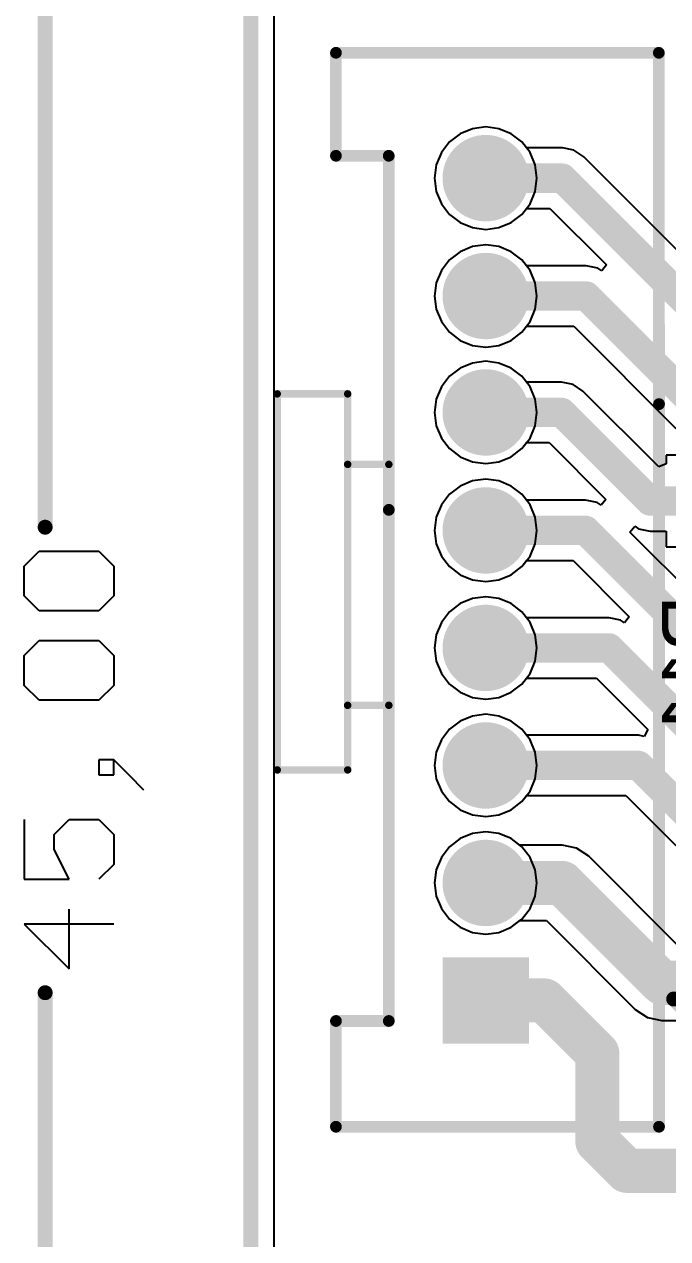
# Model space of a CAD drawing. Header units: millimetres. Extents: x 42.6 to 114.2, y 57.8 to 117.6.
# Drawn here: x 46.14 to 57.1, y 78.94 to 99.61 of the extents above; entities that cross this region are included whole.
import ezdxf

# ---------------------------------------------------------------- set-up
doc = ezdxf.new("R2010")
doc.units = ezdxf.units.MM
for name, color, linetype in [('BottomLayer', 5, 'Continuous'), ('BottomOverlay', 54, 'Continuous'), ('BottomSolder', 6, 'Continuous'), ('Mechanical1', 6, 'Continuous'), ('Mechanical21', 56, 'Continuous'), ('PadHoleLayer', 156, 'Continuous'), ('TopLayer', 1, 'Continuous'), ('TopOverlay', 2, 'Continuous'), ('TopSolder', 216, 'Continuous')]:
    doc.layers.add(name, color=color, linetype=linetype)

# ---------------------------------------------------------------- blocks, each defined once
blk = doc.blocks.new('35362_0850_1352')
at = {"layer": 'BottomLayer', "const_width": 0.6095999999999999}
for points in [[(-14.3002, 0, 1), (-13.6906, 0, 1)], [(-12.2936, 0, 1), (-11.684, 0, 1)], [(-10.3124, 0, 1), (-9.7028, 0, 1)], [(-8.30453, 0, 1), (-7.694929999999999, 0, 1)], [(-6.30470418, 0, 1), (-5.69510418, 0, 1)], [(-4.30445418, 0, 1), (-3.69485418, 0, 1)], [(-2.30462582, 0, 1), (-1.69502582, 0, 1)]]:
    blk.add_lwpolyline(points, format="xyb", close=True, dxfattribs=at)
at = {"layer": 'BottomLayer'}
blk.add_solid([(-0.6095999999999999, -0.6095999999999999), (0.6095999999999999, -0.6095999999999999), (-0.6095999999999999, 0.6095999999999999), (0.6095999999999999, 0.6095999999999999)], dxfattribs=at)
at = {"layer": 'BottomSolder', "const_width": 0.7357516399999999}
for points in [[(-14.36327582, 0, 1), (-13.62752418, 0, 1)], [(-12.35667582, 0, 1), (-11.62092418, 0, 1)], [(-10.37547582, 0, 1), (-9.63972418, 0, 1)], [(-8.36760582, 0, 1), (-7.631854179999999, 0, 1)], [(-6.36778, 0, 1), (-5.63202836, 0, 1)], [(-4.367529999999999, 0, 1), (-3.63177836, 0, 1)], [(-2.36770164, 0, 1), (-1.63195, 0, 1)]]:
    blk.add_lwpolyline(points, format="xyb", close=True, dxfattribs=at)
at = {"layer": 'BottomSolder'}
blk.add_solid([(-0.7357516399999999, -0.7357516399999999), (0.7357516399999999, -0.7357516399999999), (-0.7357516399999999, 0.7357516399999999), (0.7357516399999999, 0.7357516399999999)], dxfattribs=at)
at = {"layer": 'PadHoleLayer', "const_width": 0.3999992}
for points in [[(-14.1953996, 0, 1), (-13.7954004, 0, 1)], [(-12.1887996, 0, 1), (-11.7888004, 0, 1)], [(-10.2075996, 0, 1), (-9.8076004, 0, 1)], [(-8.1997296, 0, 1), (-7.7997304, 0, 1)], [(-6.19990378, 0, 1), (-5.79990458, 0, 1)], [(-4.199653779999999, 0, 1), (-3.79965458, 0, 1)], [(-2.19982542, 0, 1), (-1.79982622, 0, 1)], [(-0.1999996, 0, 1), (0.1999996, 0, 1)]]:
    blk.add_lwpolyline(points, format="xyb", close=True, dxfattribs=at)
at = {"layer": 'TopLayer', "const_width": 0.6095999999999999}
for points in [[(-14.3002, 0, 1), (-13.6906, 0, 1)], [(-12.2936, 0, 1), (-11.684, 0, 1)], [(-10.3124, 0, 1), (-9.7028, 0, 1)], [(-8.30453, 0, 1), (-7.694929999999999, 0, 1)], [(-6.30470418, 0, 1), (-5.69510418, 0, 1)], [(-4.30445418, 0, 1), (-3.69485418, 0, 1)], [(-2.30462582, 0, 1), (-1.69502582, 0, 1)]]:
    blk.add_lwpolyline(points, format="xyb", close=True, dxfattribs=at)
at = {"layer": 'TopLayer'}
blk.add_solid([(-0.6095999999999999, -0.6095999999999999), (0.6095999999999999, -0.6095999999999999), (-0.6095999999999999, 0.6095999999999999), (0.6095999999999999, 0.6095999999999999)], dxfattribs=at)
at = {"layer": 'TopOverlay'}
for points, const_width in [([(-0.02500376, 3.19999868), (-1.0250043, 4.19999922)], 0.254), ([(0.9749967799999999, 4.19999922), (-1.0250043, 4.19999922)], 0.254), ([(-0.02500376, 3.19999868), (0.9749967799999999, 4.19999922)], 0.254), ([(-16.129, 2.9464), (-10.14984, 2.94978582)], 0.19981418), ([(-16.129, -2.54973582), (-16.129, 2.9464)], 0.19981418), ([(2.14968582, 2.94978582), (-10.14984, 2.94978582)], 0.19981418), ([(2.14968582, -2.54973582), (2.14968582, 2.94978582)], 0.19981418), ([(-14.3764, -1.651), (-8.34982582, -1.64973)], 0.19981418), ([(-14.3764, -2.54973582), (-14.3764, -1.651)], 0.19981418), ([(-9.123255819999999, -2.34992418), (-9.123255819999999, -1.64973)], 0.127), ([(-5.02327418, -1.64973), (-9.123255819999999, -1.64973)], 0.127), ([(0.34967418, -1.64973), (-8.34982582, -1.64973)], 0.19981418), ([(-5.02327418, -2.34992418), (-5.02327418, -1.64973)], 0.127), ([(0.34967418, -2.54973582), (0.34967418, -1.64973)], 0.19981418), ([(-14.3764, -2.54973582), (-16.129, -2.54973582)], 0.19981418), ([(-10.32383, -3.54965), (-10.32383, -2.34992418)], 0.127), ([(-3.92387582, -2.34992418), (-10.32383, -2.34992418)], 0.127), ([(-5.02327418, -2.34992418), (-9.123255819999999, -2.34992418)], 0.127), ([(-3.92387582, -3.54965), (-3.92387582, -2.34992418)], 0.127), ([(2.14968582, -2.54973582), (0.34967418, -2.54973582)], 0.19981418), ([(-3.92387582, -3.54965), (-10.32383, -3.54965)], 0.127)]:
    blk.add_lwpolyline(points, dxfattribs=dict(at, const_width=const_width))
for points, const_width in [([(-1.0885043, 4.19999922, 1), (-0.9615043, 4.19999922, 1)], 0.127), ([(-1.0885043, 4.19999922, 1), (-0.9615043, 4.19999922, 1)], 0.127), ([(0.9114967799999999, 4.19999922, 1), (1.03849678, 4.19999922, 1)], 0.127), ([(0.9114967799999999, 4.19999922, 1), (1.03849678, 4.19999922, 1)], 0.127), ([(-0.08850376, 3.19999868, 1), (0.03849624, 3.19999868, 1)], 0.127), ([(-0.08850376, 3.19999868, 1), (0.03849624, 3.19999868, 1)], 0.127), ([(-16.17895418, 2.9464, 1), (-16.07904582, 2.9464, 1)], 0.09990581999999999), ([(-16.17895418, 2.9464, 1), (-16.07904582, 2.9464, 1)], 0.09990581999999999), ([(-10.19979418, 2.94978582, 1), (-10.09988582, 2.94978582, 1)], 0.09990581999999999), ([(-10.19979418, 2.94978582, 1), (-10.09988582, 2.94978582, 1)], 0.09990581999999999), ([(2.09973164, 2.94978582, 1), (2.19964, 2.94978582, 1)], 0.09990581999999999), ([(2.09973164, 2.94978582, 1), (2.19964, 2.94978582, 1)], 0.09990581999999999), ([(-14.42635418, -1.651, 1), (-14.32644582, -1.651, 1)], 0.09990581999999999), ([(-14.42635418, -1.651, 1), (-14.32644582, -1.651, 1)], 0.09990581999999999), ([(-9.15500582, -1.64973, 1), (-9.09150582, -1.64973, 1)], 0.0635), ([(-9.15500582, -1.64973, 1), (-9.09150582, -1.64973, 1)], 0.0635), ([(-8.39978, -1.64973, 1), (-8.29987164, -1.64973, 1)], 0.09990581999999999), ([(-8.39978, -1.64973, 1), (-8.29987164, -1.64973, 1)], 0.09990581999999999), ([(-5.055024179999999, -1.64973, 1), (-4.99152418, -1.64973, 1)], 0.0635), ([(-5.055024179999999, -1.64973, 1), (-4.99152418, -1.64973, 1)], 0.0635), ([(0.29972, -1.64973, 1), (0.39962836, -1.64973, 1)], 0.09990581999999999), ([(0.29972, -1.64973, 1), (0.39962836, -1.64973, 1)], 0.09990581999999999), ([(-16.17895418, -2.54973582, 1), (-16.07904582, -2.54973582, 1)], 0.09990581999999999), ([(-16.17895418, -2.54973582, 1), (-16.07904582, -2.54973582, 1)], 0.09990581999999999), ([(-14.42635418, -2.54973582, 1), (-14.32644582, -2.54973582, 1)], 0.09990581999999999), ([(-14.42635418, -2.54973582, 1), (-14.32644582, -2.54973582, 1)], 0.09990581999999999), ([(-10.35558, -2.34992418, 1), (-10.29208, -2.34992418, 1)], 0.0635), ([(-10.35558, -2.34992418, 1), (-10.29208, -2.34992418, 1)], 0.0635), ([(-9.15500582, -2.34992418, 1), (-9.09150582, -2.34992418, 1)], 0.0635), ([(-9.15500582, -2.34992418, 1), (-9.09150582, -2.34992418, 1)], 0.0635), ([(-5.055024179999999, -2.34992418, 1), (-4.99152418, -2.34992418, 1)], 0.0635), ([(-5.055024179999999, -2.34992418, 1), (-4.99152418, -2.34992418, 1)], 0.0635), ([(-3.95562582, -2.34992418, 1), (-3.89212582, -2.34992418, 1)], 0.0635), ([(-3.95562582, -2.34992418, 1), (-3.89212582, -2.34992418, 1)], 0.0635), ([(0.29972, -2.54973582, 1), (0.39962836, -2.54973582, 1)], 0.09990581999999999), ([(0.29972, -2.54973582, 1), (0.39962836, -2.54973582, 1)], 0.09990581999999999), ([(2.09973164, -2.54973582, 1), (2.19964, -2.54973582, 1)], 0.09990581999999999), ([(2.09973164, -2.54973582, 1), (2.19964, -2.54973582, 1)], 0.09990581999999999), ([(-10.35558, -3.54965, 1), (-10.29208, -3.54965, 1)], 0.0635), ([(-10.35558, -3.54965, 1), (-10.29208, -3.54965, 1)], 0.0635), ([(-3.95562582, -3.54965, 1), (-3.89212582, -3.54965, 1)], 0.0635), ([(-3.95562582, -3.54965, 1), (-3.89212582, -3.54965, 1)], 0.0635)]:
    blk.add_lwpolyline(points, format="xyb", close=True, dxfattribs=dict(at, const_width=const_width))
at = {"layer": 'TopSolder', "const_width": 0.7357516399999999}
for points in [[(-14.36327582, 0, 1), (-13.62752418, 0, 1)], [(-12.35667582, 0, 1), (-11.62092418, 0, 1)], [(-10.37547582, 0, 1), (-9.63972418, 0, 1)], [(-8.36760582, 0, 1), (-7.631854179999999, 0, 1)], [(-6.36778, 0, 1), (-5.63202836, 0, 1)], [(-4.367529999999999, 0, 1), (-3.63177836, 0, 1)], [(-2.36770164, 0, 1), (-1.63195, 0, 1)]]:
    blk.add_lwpolyline(points, format="xyb", close=True, dxfattribs=at)
at = {"layer": 'TopSolder'}
blk.add_solid([(-0.7357516399999999, -0.7357516399999999), (0.7357516399999999, -0.7357516399999999), (-0.7357516399999999, 0.7357516399999999), (0.7357516399999999, 0.7357516399999999)], dxfattribs=at)

msp = doc.modelspace()

# ---------------------------------------------------------------- linework, layer by layer
at = {"layer": 'BottomLayer'}
for p, q in [((50.39999826, 75.69999338), (50.39999826, 104.39999186)), ((53.77455336, 97.8370408), (53.56447249999999, 97.75002294)), ((53.99999868, 97.86672069999999), (53.77455336, 97.8370408)), ((54.225444, 97.8370408), (53.99999868, 97.86672069999999)), ((54.43552485999999, 97.75002294), (54.225444, 97.8370408)), ((53.38407153999999, 97.61159547999999), (53.24564408, 97.43119451999999)), ((53.56447249999999, 97.75002294), (53.38407153999999, 97.61159547999999)), ((54.61592581999999, 97.61159547999999), (54.43552485999999, 97.75002294)), ((54.75435328, 97.43119451999999), (54.61592581999999, 97.61159547999999)), ((53.24564408, 97.43119451999999), (53.15862622, 97.22111366)), ((54.84137114, 97.22111366), (54.75435328, 97.43119451999999)), ((53.15862622, 97.22111366), (53.12894632, 96.99566834)), ((54.87105104, 96.99566834), (54.84137114, 97.22111366)), ((53.12894632, 96.99566834), (53.15862622, 96.77022301999999)), ((54.84137114, 96.77022301999999), (54.87105104, 96.99566834)), ((53.15862622, 96.77022301999999), (53.24564408, 96.56014216)), ((54.75435328, 96.56014216), (54.84137114, 96.77022301999999)), ((53.24564408, 96.56014216), (53.38407153999999, 96.3797412)), ((54.61592581999999, 96.3797412), (54.75435328, 96.56014216)), ((53.38407153999999, 96.3797412), (53.56447249999999, 96.24131374)), ((54.43552485999999, 96.24131374), (54.61592581999999, 96.3797412)), ((53.56447249999999, 96.24131374), (53.77455336, 96.15429587999999)), ((53.77455336, 96.15429587999999), (53.99999868, 96.12461598)), ((53.99999868, 96.12461598), (54.225444, 96.15429587999999)), ((54.225444, 96.15429587999999), (54.43552485999999, 96.24131374)), ((53.56447249999999, 95.74342293999999), (53.38407153999999, 95.60499548)), ((53.77455336, 95.83044079999999), (53.56447249999999, 95.74342293999999)), ((53.99999868, 95.8601207), (53.77455336, 95.83044079999999)), ((54.225444, 95.83044079999999), (53.99999868, 95.8601207)), ((54.43552485999999, 95.74342293999999), (54.225444, 95.83044079999999)), ((54.61592581999999, 95.60499548), (54.43552485999999, 95.74342293999999)), ((53.38407153999999, 95.60499548), (53.24564408, 95.42459452)), ((54.75435328, 95.42459452), (54.61592581999999, 95.60499548)), ((53.24564408, 95.42459452), (53.15862622, 95.21451366)), ((54.84137114, 95.21451366), (54.75435328, 95.42459452)), ((53.15862622, 95.21451366), (53.12894632, 94.98906833999999)), ((54.87105104, 94.98906833999999), (54.84137114, 95.21451366)), ((53.12894632, 94.98906833999999), (53.15862622, 94.76362302)), ((54.84137114, 94.76362302), (54.87105104, 94.98906833999999)), ((53.15862622, 94.76362302), (53.24564408, 94.55354215999999)), ((54.75435328, 94.55354215999999), (54.84137114, 94.76362302)), ((53.24564408, 94.55354215999999), (53.38407153999999, 94.37314119999999)), ((54.61592581999999, 94.37314119999999), (54.75435328, 94.55354215999999)), ((53.38407153999999, 94.37314119999999), (53.56447249999999, 94.23471373999999)), ((54.43552485999999, 94.23471373999999), (54.61592581999999, 94.37314119999999)), ((53.56447249999999, 94.23471373999999), (53.77455336, 94.14769588)), ((53.77455336, 94.14769588), (53.99999868, 94.11801598)), ((53.99999868, 94.11801598), (54.225444, 94.14769588)), ((54.225444, 94.14769588), (54.43552485999999, 94.23471373999999)), ((53.77455336, 93.84924079999999), (53.56447249999999, 93.76222294)), ((53.99999868, 93.8789207), (53.77455336, 93.84924079999999)), ((54.225444, 93.84924079999999), (53.99999868, 93.8789207)), ((54.43552485999999, 93.76222294), (54.225444, 93.84924079999999)), ((53.56447249999999, 93.76222294), (53.38407153999999, 93.62379548)), ((54.61592581999999, 93.62379548), (54.43552485999999, 93.76222294)), ((53.24564408, 93.44339452), (53.15862622, 93.23331366)), ((53.38407153999999, 93.62379548), (53.24564408, 93.44339452)), ((54.75435328, 93.44339452), (54.61592581999999, 93.62379548)), ((54.84137114, 93.23331366), (54.75435328, 93.44339452)), ((53.15862622, 93.23331366), (53.12894632, 93.00786834)), ((54.87105104, 93.00786834), (54.84137114, 93.23331366)), ((53.12894632, 93.00786834), (53.15862622, 92.78242302)), ((54.84137114, 92.78242302), (54.87105104, 93.00786834)), ((53.15862622, 92.78242302), (53.24564408, 92.57234215999999)), ((54.75435328, 92.57234215999999), (54.84137114, 92.78242302)), ((53.24564408, 92.57234215999999), (53.38407153999999, 92.39194119999999)), ((54.61592581999999, 92.39194119999999), (54.75435328, 92.57234215999999)), ((53.38407153999999, 92.39194119999999), (53.56447249999999, 92.25351373999999)), ((53.56447249999999, 92.25351373999999), (53.77455336, 92.16649588)), ((54.225444, 92.16649588), (54.43552485999999, 92.25351373999999)), ((54.43552485999999, 92.25351373999999), (54.61592581999999, 92.39194119999999)), ((53.77455336, 92.16649588), (53.99999868, 92.13681598)), ((53.99999868, 92.13681598), (54.225444, 92.16649588)), ((53.77455336, 91.84137079999999), (53.56447249999999, 91.75435293999999)), ((53.99999868, 91.8710507), (53.77455336, 91.84137079999999)), ((54.225444, 91.84137079999999), (53.99999868, 91.8710507)), ((54.43552485999999, 91.75435293999999), (54.225444, 91.84137079999999)), ((53.38407153999999, 91.61592548), (53.24564408, 91.43552452)), ((53.56447249999999, 91.75435293999999), (53.38407153999999, 91.61592548)), ((54.61592581999999, 91.61592548), (54.43552485999999, 91.75435293999999)), ((54.75435328, 91.43552452), (54.61592581999999, 91.61592548)), ((53.24564408, 91.43552452), (53.15862622, 91.22544366)), ((54.84137114, 91.22544366), (54.75435328, 91.43552452)), ((53.15862622, 91.22544366), (53.12894632, 90.99999833999999)), ((54.87105104, 90.99999833999999), (54.84137114, 91.22544366)), ((53.12894632, 90.99999833999999), (53.15862622, 90.77455302)), ((54.84137114, 90.77455302), (54.87105104, 90.99999833999999)), ((53.15862622, 90.77455302), (53.24564408, 90.56447216)), ((54.75435328, 90.56447216), (54.84137114, 90.77455302)), ((53.24564408, 90.56447216), (53.38407153999999, 90.3840712)), ((54.61592581999999, 90.3840712), (54.75435328, 90.56447216)), ((53.38407153999999, 90.3840712), (53.56447249999999, 90.24564373999999)), ((54.43552485999999, 90.24564373999999), (54.61592581999999, 90.3840712)), ((53.56447249999999, 90.24564373999999), (53.77455336, 90.15862587999999)), ((53.77455336, 90.15862587999999), (53.99999868, 90.12894598)), ((53.99999868, 90.12894598), (54.225444, 90.15862587999999)), ((54.225444, 90.15862587999999), (54.43552485999999, 90.24564373999999)), ((53.56447249999999, 89.75452711999999), (53.38407153999999, 89.61609965999999)), ((53.77455336, 89.84154498), (53.56447249999999, 89.75452711999999)), ((53.99999868, 89.87122488), (53.77455336, 89.84154498)), ((54.225444, 89.84154498), (53.99999868, 89.87122488)), ((54.43552485999999, 89.75452711999999), (54.225444, 89.84154498)), ((54.61592581999999, 89.61609965999999), (54.43552485999999, 89.75452711999999)), ((53.38407153999999, 89.61609965999999), (53.24564408, 89.43569869999999)), ((54.75435328, 89.43569869999999), (54.61592581999999, 89.61609965999999)), ((53.24564408, 89.43569869999999), (53.15862622, 89.22561784)), ((54.84137114, 89.22561784), (54.75435328, 89.43569869999999)), ((53.15862622, 89.22561784), (53.12894632, 89.00017251999999)), ((54.87105104, 89.00017251999999), (54.84137114, 89.22561784)), ((53.12894632, 89.00017251999999), (53.15862622, 88.7747272)), ((54.84137114, 88.7747272), (54.87105104, 89.00017251999999)), ((53.15862622, 88.7747272), (53.24564408, 88.56464634)), ((54.75435328, 88.56464634), (54.84137114, 88.7747272)), ((53.24564408, 88.56464634), (53.38407153999999, 88.38424538)), ((54.61592581999999, 88.38424538), (54.75435328, 88.56464634)), ((53.38407153999999, 88.38424538), (53.56447249999999, 88.24581792)), ((54.43552485999999, 88.24581792), (54.61592581999999, 88.38424538)), ((53.56447249999999, 88.24581792), (53.77455336, 88.15880005999999)), ((53.77455336, 88.15880005999999), (53.99999868, 88.12912016)), ((53.99999868, 88.12912016), (54.225444, 88.15880005999999)), ((54.225444, 88.15880005999999), (54.43552485999999, 88.24581792)), ((53.99999868, 87.87097487999999), (53.77455336, 87.84129498)), ((54.225444, 87.84129498), (53.99999868, 87.87097487999999)), ((53.56447249999999, 87.75427712), (53.38407153999999, 87.61584966)), ((53.77455336, 87.84129498), (53.56447249999999, 87.75427712)), ((54.43552485999999, 87.75427712), (54.225444, 87.84129498)), ((54.61592581999999, 87.61584966), (54.43552485999999, 87.75427712)), ((53.24564408, 87.4354487), (53.15862622, 87.22536783999999)), ((53.38407153999999, 87.61584966), (53.24564408, 87.4354487)), ((54.75435328, 87.4354487), (54.61592581999999, 87.61584966)), ((54.84137114, 87.22536783999999), (54.75435328, 87.4354487)), ((53.15862622, 87.22536783999999), (53.12894632, 86.99992252)), ((54.87105104, 86.99992252), (54.84137114, 87.22536783999999)), ((53.12894632, 86.99992252), (53.15862622, 86.77447719999999)), ((54.84137114, 86.77447719999999), (54.87105104, 86.99992252)), ((53.15862622, 86.77447719999999), (53.24564408, 86.56439634)), ((54.75435328, 86.56439634), (54.84137114, 86.77447719999999)), ((53.24564408, 86.56439634), (53.38407153999999, 86.38399538)), ((54.61592581999999, 86.38399538), (54.75435328, 86.56439634)), ((53.38407153999999, 86.38399538), (53.56447249999999, 86.24556792)), ((53.56447249999999, 86.24556792), (53.77455336, 86.15855006)), ((54.225444, 86.15855006), (54.43552485999999, 86.24556792)), ((54.43552485999999, 86.24556792), (54.61592581999999, 86.38399538)), ((53.77455336, 86.15855006), (53.99999868, 86.12887015999999)), ((53.99999868, 86.12887015999999), (54.225444, 86.15855006)), ((53.77455336, 85.84146661999999), (53.56447249999999, 85.75444875999999)), ((53.99999868, 85.87114652), (53.77455336, 85.84146661999999)), ((54.225444, 85.84146661999999), (53.99999868, 85.87114652)), ((54.43552485999999, 85.75444875999999), (54.225444, 85.84146661999999)), ((53.38407153999999, 85.6160213), (53.24564408, 85.43562034)), ((53.56447249999999, 85.75444875999999), (53.38407153999999, 85.6160213)), ((54.61592581999999, 85.6160213), (54.43552485999999, 85.75444875999999)), ((54.75435328, 85.43562034), (54.61592581999999, 85.6160213)), ((53.24564408, 85.43562034), (53.15862622, 85.22553948)), ((54.84137114, 85.22553948), (54.75435328, 85.43562034)), ((53.15862622, 85.22553948), (53.12894632, 85.00009415999999)), ((54.87105104, 85.00009415999999), (54.84137114, 85.22553948)), ((53.12894632, 85.00009415999999), (53.15862622, 84.77464884)), ((54.84137114, 84.77464884), (54.87105104, 85.00009415999999)), ((53.15862622, 84.77464884), (53.24564408, 84.56456797999999)), ((54.75435328, 84.56456797999999), (54.84137114, 84.77464884)), ((53.24564408, 84.56456797999999), (53.38407153999999, 84.38416701999999)), ((54.61592581999999, 84.38416701999999), (54.75435328, 84.56456797999999)), ((53.38407153999999, 84.38416701999999), (53.56447249999999, 84.24573955999999)), ((54.43552485999999, 84.24573955999999), (54.61592581999999, 84.38416701999999)), ((53.56447249999999, 84.24573955999999), (53.77455336, 84.1587217)), ((53.77455336, 84.1587217), (53.99999868, 84.1290418)), ((53.99999868, 84.1290418), (54.225444, 84.1587217)), ((54.225444, 84.1587217), (54.43552485999999, 84.24573955999999))]:
    msp.add_line(p, q, dxfattribs=at)
at = {"layer": 'Mechanical1', "const_width": 0.254}
msp.add_lwpolyline([(49.99999906, 64.99999953999999), (49.99999906, 114.9999986)], dxfattribs=at)
at = {"layer": 'Mechanical21'}
for p, q in [((46.144561, 90.39453092), (46.39847972, 90.64844964)), ((46.39847972, 90.64844964), (47.41414952, 90.64844964)), ((47.41414952, 90.64844964), (47.66806824, 90.39453092)), ((46.144561, 89.88669601999999), (46.144561, 90.39453092)), ((47.66806824, 90.39453092), (47.66806824, 89.88669601999999)), ((46.39847972, 89.6327773), (46.144561, 89.88669601999999)), ((47.66806824, 89.88669601999999), (47.41414952, 89.6327773)), ((47.41414952, 89.6327773), (46.39847972, 89.6327773)), ((46.144561, 88.87102368), (46.39847972, 89.1249424)), ((46.39847972, 89.1249424), (47.41414952, 89.1249424)), ((47.41414952, 89.1249424), (47.66806824, 88.87102368)), ((46.144561, 88.36318878), (46.144561, 88.87102368)), ((47.66806824, 88.87102368), (47.66806824, 88.36318878)), ((46.39847972, 88.10927006), (46.144561, 88.36318878)), ((47.66806824, 88.36318878), (47.41414952, 88.10927006)), ((47.41414952, 88.10927006), (46.39847972, 88.10927006)), ((47.66806824, 87.09359771999999), (47.41414952, 87.09359771999999)), ((47.41414952, 87.09359771999999), (47.41414952, 86.83968154)), ((47.92198696, 86.83968154), (47.66806824, 87.09359771999999)), ((47.66806824, 86.83968154), (47.66806824, 87.09359771999999)), ((47.66806824, 87.09359771999999), (47.92198696, 86.83968154)), ((47.41414952, 86.83968154), (47.66806824, 86.83968154)), ((47.92198696, 86.83968154), (48.17590314, 86.58576282)), ((46.144561, 86.07792792), (46.144561, 85.06225558)), ((46.65239589999999, 85.82400919999999), (46.90631462, 86.07792792)), ((46.90631462, 86.07792792), (47.41414952, 86.07792792)), ((47.41414952, 86.07792792), (47.66806824, 85.82400919999999)), ((46.65239589999999, 85.57009047999999), (46.65239589999999, 85.82400919999999)), ((47.66806824, 85.82400919999999), (47.66806824, 85.3161743)), ((46.90631462, 85.06225558), (46.65239589999999, 85.57009047999999)), ((47.66806824, 85.3161743), (47.41414952, 85.06225558)), ((46.144561, 85.06225558), (46.90631462, 85.06225558)), ((46.90631462, 83.53874834), (46.90631462, 84.55442067999999)), ((47.66806824, 84.30050195999999), (46.144561, 84.30050195999999)), ((46.144561, 84.30050195999999), (46.90631462, 83.53874834))]:
    msp.add_line(p, q, dxfattribs=at)
at = {"layer": 'Mechanical21', "const_width": 0.254}
for points in [[(46.49999844, 91.05484964), (46.49999844, 109.99999844)], [(46.49999844, 64.99999953999999), (46.49999844, 83.13234834)]]:
    msp.add_lwpolyline(points, dxfattribs=at)
at = {"layer": 'Mechanical21', "const_width": 0.127}
for points in [[(46.43649843999999, 91.05484964, 1), (46.56349844, 91.05484964, 1)], [(46.43649843999999, 83.13234834, 1), (46.56349844, 83.13234834, 1)]]:
    msp.add_lwpolyline(points, format="xyb", close=True, dxfattribs=at)
at = {"layer": 'TopLayer'}
for p, q in [((50.39999826, 75.69999845999999), (50.39999826, 104.39999948)), ((53.77455336, 97.8370408), (53.56447249999999, 97.75002294)), ((53.99999868, 97.86672069999999), (53.77455336, 97.8370408)), ((54.225444, 97.8370408), (53.99999868, 97.86672069999999)), ((54.43552485999999, 97.75002294), (54.225444, 97.8370408)), ((53.38407153999999, 97.61159547999999), (53.24564408, 97.43119451999999)), ((53.56447249999999, 97.75002294), (53.38407153999999, 97.61159547999999)), ((54.61592581999999, 97.61159547999999), (54.43552485999999, 97.75002294)), ((54.69423656, 97.50954082), (54.61592581999999, 97.61159547999999)), ((53.24564408, 97.43119451999999), (53.15862622, 97.22111366)), ((55.30433186, 97.50954082), (54.69423656, 97.50954082)), ((55.50098374, 97.47042481999999), (55.30433186, 97.50954082)), ((55.6676941, 97.35903058), (55.50098374, 97.47042481999999)), ((57.71285638, 95.31387083999999), (55.6676941, 97.35903058)), ((53.15862622, 97.22111366), (53.12894632, 96.99566834)), ((53.12894632, 96.99566834), (53.15862622, 96.77022301999999)), ((53.15862622, 96.77022301999999), (53.24564408, 96.56014216)), ((53.24564408, 96.56014216), (53.38407153999999, 96.3797412)), ((53.38407153999999, 96.3797412), (53.56447249999999, 96.24131374)), ((54.43552485999999, 96.24131374), (54.61592581999999, 96.3797412)), ((54.61592581999999, 96.3797412), (54.69423656, 96.48179585999999)), ((54.69423656, 96.48179585999999), (55.09147986, 96.48179585999999)), ((55.09147986, 96.48179585999999), (56.0556283, 95.51764741999999)), ((53.56447249999999, 96.24131374), (53.77455336, 96.15429587999999)), ((53.77455336, 96.15429587999999), (53.99999868, 96.12461598)), ((53.99999868, 96.12461598), (54.225444, 96.15429587999999)), ((54.225444, 96.15429587999999), (54.43552485999999, 96.24131374)), ((53.56447249999999, 95.74342293999999), (53.38407153999999, 95.60499548)), ((53.77455336, 95.83044079999999), (53.56447249999999, 95.74342293999999)), ((53.99999868, 95.8601207), (53.77455336, 95.83044079999999)), ((54.225444, 95.83044079999999), (53.99999868, 95.8601207)), ((54.43552485999999, 95.74342293999999), (54.225444, 95.83044079999999)), ((54.61592581999999, 95.60499548), (54.43552485999999, 95.74342293999999)), ((53.38407153999999, 95.60499548), (53.24564408, 95.42459452)), ((54.69423656, 95.50294081999999), (54.61592581999999, 95.60499548)), ((55.71093252, 95.50294081999999), (54.69423656, 95.50294081999999)), ((55.9075844, 95.46382482), (55.71093252, 95.50294081999999)), ((56.0556283, 95.51764741999999), (55.97467088, 95.41899889999999)), ((53.24564408, 95.42459452), (53.15862622, 95.21451366)), ((55.97467088, 95.41899889999999), (55.9075844, 95.46382482)), ((53.15862622, 95.21451366), (53.12894632, 94.98906833999999)), ((53.12894632, 94.98906833999999), (53.15862622, 94.76362302)), ((53.15862622, 94.76362302), (53.24564408, 94.55354215999999)), ((53.24564408, 94.55354215999999), (53.38407153999999, 94.37314119999999)), ((54.61592581999999, 94.37314119999999), (54.69423656, 94.47519586)), ((54.69423656, 94.47519586), (55.49808051999999, 94.47519586)), ((55.49808051999999, 94.47519586), (57.23663939999999, 92.73663698)), ((53.38407153999999, 94.37314119999999), (53.56447249999999, 94.23471373999999)), ((54.43552485999999, 94.23471373999999), (54.61592581999999, 94.37314119999999)), ((53.56447249999999, 94.23471373999999), (53.77455336, 94.14769588)), ((53.77455336, 94.14769588), (53.99999868, 94.11801598)), ((53.99999868, 94.11801598), (54.225444, 94.14769588)), ((54.225444, 94.14769588), (54.43552485999999, 94.23471373999999)), ((53.77455336, 93.84924079999999), (53.56447249999999, 93.76222294)), ((53.99999868, 93.8789207), (53.77455336, 93.84924079999999)), ((54.225444, 93.84924079999999), (53.99999868, 93.8789207)), ((54.43552485999999, 93.76222294), (54.225444, 93.84924079999999)), ((53.56447249999999, 93.76222294), (53.38407153999999, 93.62379548)), ((54.61592581999999, 93.62379548), (54.43552485999999, 93.76222294)), ((53.24564408, 93.44339452), (53.15862622, 93.23331366)), ((53.38407153999999, 93.62379548), (53.24564408, 93.44339452)), ((54.69423656, 93.52174081999999), (54.61592581999999, 93.62379548)), ((55.2921297, 93.52174081999999), (54.69423656, 93.52174081999999)), ((55.48878157999999, 93.48262482), (55.2921297, 93.52174081999999)), ((55.65549194, 93.37123057999999), (55.48878157999999, 93.48262482)), ((53.15862622, 93.23331366), (53.12894632, 93.00786834)), ((56.94400091999999, 92.08272414), (55.65549194, 93.37123057999999)), ((53.12894632, 93.00786834), (53.15862622, 92.78242302)), ((53.15862622, 92.78242302), (53.24564408, 92.57234215999999)), ((53.24564408, 92.57234215999999), (53.38407153999999, 92.39194119999999)), ((54.61592581999999, 92.39194119999999), (54.69423656, 92.49399586)), ((54.69423656, 92.49399586), (55.0792777, 92.49399586)), ((55.0792777, 92.49399586), (56.0446936, 91.52857741999999)), ((53.38407153999999, 92.39194119999999), (53.56447249999999, 92.25351373999999)), ((53.56447249999999, 92.25351373999999), (53.77455336, 92.16649588)), ((54.225444, 92.16649588), (54.43552485999999, 92.25351373999999)), ((54.43552485999999, 92.25351373999999), (54.61592581999999, 92.39194119999999)), ((58.37899932, 92.27900009999999), (57.07100092, 92.27900009999999)), ((57.07100092, 92.27900009999999), (57.07100092, 92.13533007999999)), ((53.77455336, 92.16649588), (53.99999868, 92.13681598)), ((53.99999868, 92.13681598), (54.225444, 92.16649588)), ((57.07100092, 92.13533007999999), (56.94400091999999, 92.08272414)), ((53.77455336, 91.84137079999999), (53.56447249999999, 91.75435293999999)), ((53.99999868, 91.8710507), (53.77455336, 91.84137079999999)), ((54.225444, 91.84137079999999), (53.99999868, 91.8710507)), ((54.43552485999999, 91.75435293999999), (54.225444, 91.84137079999999)), ((53.38407153999999, 91.61592548), (53.24564408, 91.43552452)), ((53.56447249999999, 91.75435293999999), (53.38407153999999, 91.61592548)), ((54.61592581999999, 91.61592548), (54.43552485999999, 91.75435293999999)), ((54.69423656, 91.51387082), (54.61592581999999, 91.61592548)), ((53.24564408, 91.43552452), (53.15862622, 91.22544366)), ((55.70000036, 91.51387082), (54.69423656, 91.51387082)), ((55.89665223999999, 91.47475482), (55.70000036, 91.51387082)), ((55.96373618, 91.42993143999999), (55.89665223999999, 91.47475482)), ((56.0446936, 91.52857741999999), (55.96373618, 91.42993143999999)), ((53.15862622, 91.22544366), (53.12894632, 90.99999833999999)), ((53.12894632, 90.99999833999999), (53.15862622, 90.77455302)), ((56.4552973, 90.97142588), (56.53625472, 91.0700744)), ((58.34785129999999, 89.07887188), (56.4552973, 90.97142588)), ((56.53625472, 91.0700744), (56.60334881999999, 91.0252434)), ((56.60334881999999, 91.0252434), (56.79999815999999, 90.9861274)), ((56.79999815999999, 90.9861274), (57.07100092, 90.9861274)), ((57.07100092, 90.9861274), (57.07100092, 90.72099965999999)), ((53.15862622, 90.77455302), (53.24564408, 90.56447216)), ((53.24564408, 90.56447216), (53.38407153999999, 90.3840712)), ((57.07100092, 90.72099965999999), (58.2843132, 90.72099965999999)), ((53.38407153999999, 90.3840712), (53.56447249999999, 90.24564373999999)), ((54.43552485999999, 90.24564373999999), (54.61592581999999, 90.3840712)), ((54.61592581999999, 90.3840712), (54.69423656, 90.48612586)), ((54.69423656, 90.48612586), (55.48714836, 90.48612586)), ((55.48714836, 90.48612586), (56.44452769999999, 89.52874652)), ((53.56447249999999, 90.24564373999999), (53.77455336, 90.15862587999999)), ((53.77455336, 90.15862587999999), (53.99999868, 90.12894598)), ((53.99999868, 90.12894598), (54.225444, 90.15862587999999)), ((54.225444, 90.15862587999999), (54.43552485999999, 90.24564373999999)), ((53.56447249999999, 89.75452711999999), (53.38407153999999, 89.61609965999999)), ((53.77455336, 89.84154498), (53.56447249999999, 89.75452711999999)), ((53.99999868, 89.87122488), (53.77455336, 89.84154498)), ((54.225444, 89.84154498), (53.99999868, 89.87122488)), ((54.43552485999999, 89.75452711999999), (54.225444, 89.84154498)), ((54.61592581999999, 89.61609965999999), (54.43552485999999, 89.75452711999999)), ((53.38407153999999, 89.61609965999999), (53.24564408, 89.43569869999999)), ((54.69423656, 89.514045), (54.61592581999999, 89.61609965999999)), ((56.09982684, 89.514045), (54.69423656, 89.514045)), ((56.29647872, 89.47492899999999), (56.09982684, 89.514045)), ((56.44452769999999, 89.52874652), (56.36356773999999, 89.43010054)), ((53.24564408, 89.43569869999999), (53.15862622, 89.22561784)), ((56.36356773999999, 89.43010054), (56.29647872, 89.47492899999999)), ((53.15862622, 89.22561784), (53.12894632, 89.00017251999999)), ((53.12894632, 89.00017251999999), (53.15862622, 88.7747272)), ((53.15862622, 88.7747272), (53.24564408, 88.56464634)), ((53.24564408, 88.56464634), (53.38407153999999, 88.38424538)), ((54.61592581999999, 88.38424538), (54.69423656, 88.48630003999999)), ((54.69423656, 88.48630003999999), (55.88697483999999, 88.48630003999999)), ((55.88697483999999, 88.48630003999999), (56.76224868, 87.6110262)), ((53.38407153999999, 88.38424538), (53.56447249999999, 88.24581792)), ((54.43552485999999, 88.24581792), (54.61592581999999, 88.38424538)), ((53.56447249999999, 88.24581792), (53.77455336, 88.15880005999999)), ((53.77455336, 88.15880005999999), (53.99999868, 88.12912016)), ((53.99999868, 88.12912016), (54.225444, 88.15880005999999)), ((54.225444, 88.15880005999999), (54.43552485999999, 88.24581792)), ((53.99999868, 87.87097487999999), (53.77455336, 87.84129498)), ((54.225444, 87.84129498), (53.99999868, 87.87097487999999)), ((53.56447249999999, 87.75427712), (53.38407153999999, 87.61584966)), ((53.77455336, 87.84129498), (53.56447249999999, 87.75427712)), ((54.43552485999999, 87.75427712), (54.225444, 87.84129498)), ((54.61592581999999, 87.61584966), (54.43552485999999, 87.75427712)), ((53.24564408, 87.4354487), (53.15862622, 87.22536783999999)), ((53.38407153999999, 87.61584966), (53.24564408, 87.4354487)), ((54.69423656, 87.513795), (54.61592581999999, 87.61584966)), ((56.6000773, 87.513795), (54.69423656, 87.513795)), ((56.69968593999999, 87.49398045999999), (56.6000773, 87.513795)), ((56.76224868, 87.6110262), (56.69968593999999, 87.49398045999999)), ((53.15862622, 87.22536783999999), (53.12894632, 86.99992252)), ((53.12894632, 86.99992252), (53.15862622, 86.77447719999999)), ((53.15862622, 86.77447719999999), (53.24564408, 86.56439634)), ((53.24564408, 86.56439634), (53.38407153999999, 86.38399538)), ((54.61592581999999, 86.38399538), (54.69423656, 86.48605004)), ((54.69423656, 86.48605004), (56.3872253, 86.48605004)), ((56.3872253, 86.48605004), (57.23663432, 85.63663848)), ((53.38407153999999, 86.38399538), (53.56447249999999, 86.24556792)), ((53.56447249999999, 86.24556792), (53.77455336, 86.15855006)), ((54.225444, 86.15855006), (54.43552485999999, 86.24556792)), ((54.43552485999999, 86.24556792), (54.61592581999999, 86.38399538)), ((53.77455336, 86.15855006), (53.99999868, 86.12887015999999)), ((53.99999868, 86.12887015999999), (54.225444, 86.15855006)), ((53.77455336, 85.84146661999999), (53.56447249999999, 85.75444875999999)), ((53.99999868, 85.87114652), (53.77455336, 85.84146661999999)), ((54.225444, 85.84146661999999), (53.99999868, 85.87114652)), ((54.43552485999999, 85.75444875999999), (54.225444, 85.84146661999999)), ((53.38407153999999, 85.6160213), (53.24564408, 85.43562034)), ((53.56447249999999, 85.75444875999999), (53.38407153999999, 85.6160213)), ((54.58282707999999, 85.64141876), (54.43552485999999, 85.75444875999999)), ((55.29990463999999, 85.64141876), (54.58282707999999, 85.64141876)), ((55.5453296, 85.59259996), (55.29990463999999, 85.64141876)), ((55.75338862, 85.45357813999999), (55.5453296, 85.59259996)), ((53.24564408, 85.43562034), (53.15862622, 85.22553948)), ((57.26564365999999, 83.94132309999999), (55.75338862, 85.45357813999999)), ((53.15862622, 85.22553948), (53.12894632, 85.00009415999999)), ((53.12894632, 85.00009415999999), (53.15862622, 84.77464884)), ((53.15862622, 84.77464884), (53.24564408, 84.56456797999999)), ((53.24564408, 84.56456797999999), (53.38407153999999, 84.38416701999999)), ((53.38407153999999, 84.38416701999999), (53.56447249999999, 84.24573955999999)), ((54.43552485999999, 84.24573955999999), (54.58282707999999, 84.35876956)), ((54.58282707999999, 84.35876956), (55.03426128, 84.35876956)), ((55.03426128, 84.35876956), (56.54651631999999, 82.84651452)), ((53.56447249999999, 84.24573955999999), (53.77455336, 84.1587217)), ((53.77455336, 84.1587217), (53.99999868, 84.1290418)), ((53.99999868, 84.1290418), (54.225444, 84.1587217)), ((54.225444, 84.1587217), (54.43552485999999, 84.24573955999999)), ((56.54651631999999, 82.84651452), (56.75457534, 82.70749269999999)), ((56.75457534, 82.70749269999999), (57.0000003, 82.6586739)), ((57.0000003, 82.6586739), (58.09600013999999, 82.6586739))]:
    msp.add_line(p, q, dxfattribs=at)
for points, const_width in [([(53.99999868, 96.99566834), (55.30433186, 96.99566834)], 0.499999), ([(55.30433186, 96.99566834), (57.50000184, 94.79999835999999)], 0.499999), ([(53.99999868, 94.98906833999999), (55.71093252, 94.98906833999999)], 0.499999), ([(55.71093252, 94.98906833999999), (57.60000164, 93.09999922)], 0.499999), ([(53.99999868, 93.00786834), (55.2921297, 93.00786834)], 0.499999), ([(55.2921297, 93.00786834), (56.79999815999999, 91.49999987999999)], 0.499999), ([(56.79999815999999, 91.49999987999999), (57.72500012, 91.49999987999999)], 0.499999), ([(53.99999868, 90.99999833999999), (55.70000036, 90.99999833999999)], 0.499999), ([(55.70000036, 90.99999833999999), (58.1349993, 88.56499939999999)], 0.499999), ([(53.99999868, 89.00017251999999), (56.09982684, 89.00017251999999)], 0.499999), ([(56.09982684, 89.00017251999999), (57.7999987, 87.30000066)], 0.499999), ([(53.99999868, 86.99992252), (56.6000773, 86.99992252)], 0.499999), ([(56.6000773, 86.99992252), (57.5999991, 86.00000071999999)], 0.499999), ([(53.99999868, 85.00009415999999), (55.29990463999999, 85.00009415999999)], 0.75000104), ([(55.29990463999999, 85.00009415999999), (57.0000003, 83.2999985)], 0.75000104), ([(57.0000003, 83.2999985), (59.09999864, 83.2999985)], 0.75000104), ([(53.99999868, 83.00026833999999), (54.00026792, 82.9999991)], 0.75000104), ([(54.00026792, 82.9999991), (54.99999922, 82.9999991)], 0.75000104), ([(54.99999922, 82.9999991), (55.89999996, 82.09999836)], 0.75000104), ([(55.89999996, 80.59999882), (55.89999996, 82.09999836)], 0.75000104), ([(55.89999996, 80.59999882), (56.40000149999999, 80.09999728)], 0.75000104), ([(56.40000149999999, 80.09999728), (59.29999823999999, 80.09999728)], 0.75000104)]:
    msp.add_lwpolyline(points, dxfattribs=dict(at, const_width=const_width))
for points, const_width in [([(53.8750002, 96.99566834, 1), (54.12499716, 96.99566834, 1)], 0.2499995), ([(55.17933338, 96.99566834, 1), (55.42933034, 96.99566834, 1)], 0.2499995), ([(55.17933338, 96.99566834, 1), (55.42933034, 96.99566834, 1)], 0.2499995), ([(53.8750002, 94.98906833999999, 1), (54.12499716, 94.98906833999999, 1)], 0.2499995), ([(55.58593404, 94.98906833999999, 1), (55.835931, 94.98906833999999, 1)], 0.2499995), ([(55.58593404, 94.98906833999999, 1), (55.835931, 94.98906833999999, 1)], 0.2499995), ([(53.8750002, 93.00786834, 1), (54.12499716, 93.00786834, 1)], 0.2499995), ([(55.16713121999999, 93.00786834, 1), (55.41712818, 93.00786834, 1)], 0.2499995), ([(55.16713121999999, 93.00786834, 1), (55.41712818, 93.00786834, 1)], 0.2499995), ([(56.67499968, 91.49999987999999, 1), (56.92499664, 91.49999987999999, 1)], 0.2499995), ([(56.67499968, 91.49999987999999, 1), (56.92499664, 91.49999987999999, 1)], 0.2499995), ([(53.8750002, 90.99999833999999, 1), (54.12499716, 90.99999833999999, 1)], 0.2499995), ([(55.57500187999999, 90.99999833999999, 1), (55.82499884, 90.99999833999999, 1)], 0.2499995), ([(55.57500187999999, 90.99999833999999, 1), (55.82499884, 90.99999833999999, 1)], 0.2499995), ([(53.8750002, 89.00017251999999, 1), (54.12499716, 89.00017251999999, 1)], 0.2499995), ([(55.97482836, 89.00017251999999, 1), (56.22482531999999, 89.00017251999999, 1)], 0.2499995), ([(55.97482836, 89.00017251999999, 1), (56.22482531999999, 89.00017251999999, 1)], 0.2499995), ([(53.8750002, 86.99992252, 1), (54.12499716, 86.99992252, 1)], 0.2499995), ([(56.47507882, 86.99992252, 1), (56.72507578, 86.99992252, 1)], 0.2499995), ([(56.47507882, 86.99992252, 1), (56.72507578, 86.99992252, 1)], 0.2499995), ([(53.81249842, 85.00009415999999, 1), (54.18749894, 85.00009415999999, 1)], 0.37500052), ([(55.11240437999999, 85.00009415999999, 1), (55.48740489999999, 85.00009415999999, 1)], 0.37500052), ([(55.11240437999999, 85.00009415999999, 1), (55.48740489999999, 85.00009415999999, 1)], 0.37500052), ([(56.81250004, 83.2999985, 1), (57.18750056, 83.2999985, 1)], 0.37500052), ([(56.81250004, 83.2999985, 1), (57.18750056, 83.2999985, 1)], 0.37500052), ([(53.81249842, 83.00026833999999, 1), (54.18749894, 83.00026833999999, 1)], 0.37500052), ([(53.81276766, 82.9999991, 1), (54.18776818, 82.9999991, 1)], 0.37500052), ([(53.81276766, 82.9999991, 1), (54.18776818, 82.9999991, 1)], 0.37500052), ([(54.81249896, 82.9999991, 1), (55.18749948, 82.9999991, 1)], 0.37500052), ([(54.81249896, 82.9999991, 1), (55.18749948, 82.9999991, 1)], 0.37500052), ([(55.7124997, 82.09999836, 1), (56.08750022, 82.09999836, 1)], 0.37500052), ([(55.7124997, 82.09999836, 1), (56.08750022, 82.09999836, 1)], 0.37500052), ([(55.7124997, 80.59999882, 1), (56.08750022, 80.59999882, 1)], 0.37500052), ([(55.7124997, 80.59999882, 1), (56.08750022, 80.59999882, 1)], 0.37500052), ([(56.21250123999999, 80.09999728, 1), (56.58750175999999, 80.09999728, 1)], 0.37500052), ([(56.21250123999999, 80.09999728, 1), (56.58750175999999, 80.09999728, 1)], 0.37500052)]:
    msp.add_lwpolyline(points, format="xyb", close=True, dxfattribs=dict(at, const_width=const_width))

# ---------------------------------------------------------------- block references
at = {"rotation": 270}
msp.add_blockref('35362_0850_1352', (53.99999868, 83.00026833999999), dxfattribs=at)

# ---------------------------------------------------------------- texts
at = {"layer": 'BottomOverlay', "text_generation_flag": 2}
msp.add_text('R11', height=1.00000054, rotation=90, dxfattribs=at).set_placement((57.99999829999999, 89.90000054))

doc.saveas('drawing.dxf')
